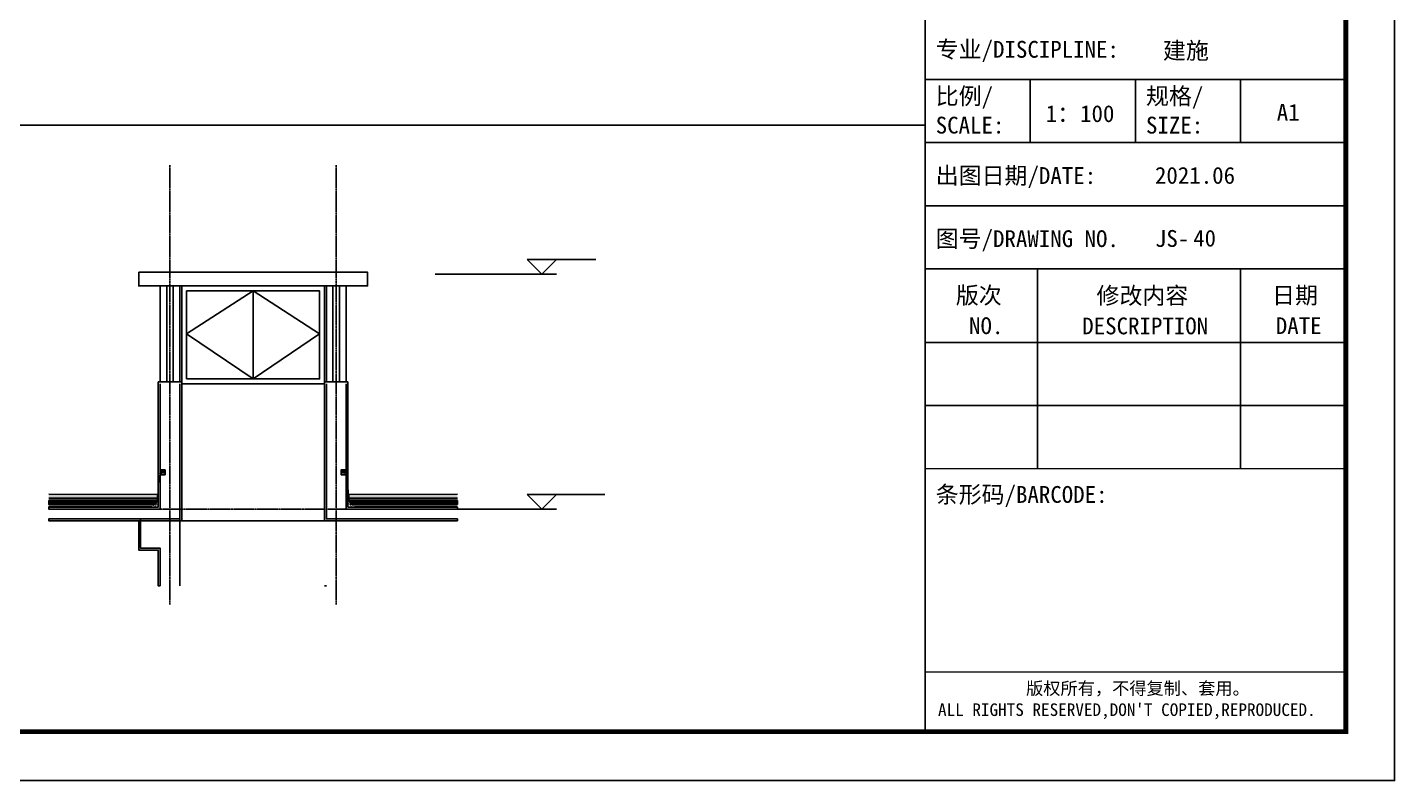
# Model space of a CAD drawing. Extents: x -737978 to 768813, y -372247 to 1140308.
# Drawn here: x -601390 to -587408, y -338663 to -330964 of the extents above; entities that cross this region are included whole.
import ezdxf
from ezdxf.enums import TextEntityAlignment as Align

# ---------------------------------------------------------------- set-up
doc = ezdxf.new("R2010")
doc.units = 0
doc.header["$LTSCALE"] = 10
doc.header["$MEASUREMENT"] = 0
doc.linetypes.add('DOTE', pattern=[2.42, 2, -0.2, 0.02, -0.2])
doc.layers.get('0').update_dxf_attribs({"linetype": 'CONTINUOUS'})
for name, color, linetype in [('0-SECT-剖面看线', 253, 'CONTINUOUS'), ('DIM_ELEV', 3, 'CONTINUOUS'), ('DOTE', 1, 'DOTE'), ('J-COLU-梁柱', 30, 'CONTINUOUS'), ('PUB_TITLE', 4, 'CONTINUOUS'), ('WINDOW', 4, 'CONTINUOUS'), ('分格缝', 8, 'CONTINUOUS'), ('填充', 8, 'CONTINUOUS')]:
    doc.layers.add(name, color=color, linetype=linetype)
doc.layers.add('0-面积', color=2, linetype='CONTINUOUS', plot=False)
doc.styles.add('-宋体', font='', dxfattribs={"width": 0.8})
doc.styles.get('-宋体').set_extended_font_data('SimSun')

# ---------------------------------------------------------------- blocks, each defined once
blk = doc.blocks.new('TQ1')
at = {"layer": 'PUB_TITLE'}
for p, q in [((-46855, -409155), (-49855, -409155)), ((-48355, -409155), (-48355, -410055)), ((-46855, -409155), (-46855, -410055)), ((-46855, -409155), (-43855, -409155)), ((-45355, -409155), (-45355, -410055)), ((-49855, -410055), (-43855, -410055)), ((-49855, -410955), (-43855, -410955)), ((-48255, -411855), (-48255, -414705)), ((-45355, -411855), (-45355, -414705)), ((-49855, -412905), (-43855, -412905)), ((-49855, -413805), (-43855, -413805))]:
    blk.add_line(p, q, dxfattribs=at)
at = {"layer": 'PUB_TITLE', "const_width": 20}
for points in [[(-49855, -378414), (-49855, -418455)], [(-49855, -411855), (-43855, -411855)], [(-49855, -414705), (-43855, -414705)], [(-49855, -417605), (-43855, -417605)]]:
    blk.add_lwpolyline(points, dxfattribs=at)
at = {"layer": 'PUB_TITLE', "style": '-宋体'}
for s, height, p in [('专业/DISCIPLINE:', 240, (-49705, -408845)), ('建施', 240, (-46463, -408863)), ('比例/', 240, (-49705, -409511)), ('规格/', 240, (-46705, -409511)), ('1：100', 240, (-48136, -409762)), ('A1', 240, (-44839, -409743)), ('SCALE:', 240, (-49705, -409926)), ('SIZE:', 240, (-46705, -409926)), ('出图日期/DATE:', 240, (-49705, -410645)), ('2021.06', 240, (-46577, -410642)), ('图号/DRAWING NO.', 240, (-49705, -411545)), ('JS-', 240, (-46577, -411542)), ('条形码/BARCODE:', 240, (-49705, -415192)), ('版权所有，不得复制、套用。', 180, (-48416, -417927)), ("ALL RIGHTS RESERVED,DON'T COPIED,REPRODUCED.", 180, (-49672, -418231))]:
    blk.add_text(s, height=height, dxfattribs=at).set_placement(p)
for s, p in [('版次', (-49090, -412352)), ('修改内容', (-46756, -412356)), ('日期', (-44579, -412352)), ('NO.', (-48984, -412786)), ('DESCRIPTION', (-46716, -412789)), ('DATE', (-44526, -412786))]:
    blk.add_text(s, height=240, dxfattribs=at).set_placement(p, align=Align.CENTER)
blk = doc.blocks.new('$WINLIB2D$00000001')
at = {"color": 0}
for points in [[(-0.5, 0.5), (-0.5, -0.5)], [(-0.5, 0.5), (0.5, 0.5)], [(0.5, -0.5), (0.5, 0.5)], [(0.5, 0.167), (-0.5, 0.167)], [(0.5, -0.167), (-0.5, -0.167)], [(-0.5, -0.5), (0.5, -0.5)]]:
    blk.add_lwpolyline(points, dxfattribs=at)

msp = doc.modelspace()

# ---------------------------------------------------------------- hatches: boundary and pattern name
for points in [[(-600018.4, -335487.2), (-599981.2, -335487.2), (-599981.2, -335516.9), (-600018.4, -335516.9)], [(-598144.1, -335487.2), (-598181.2, -335487.2), (-598181.2, -335516.9), (-598144.1, -335516.9)]]:
    msp.add_hatch(color=256).paths.add_polyline_path(points)
at = {"layer": '填充'}
h = msp.add_hatch(dxfattribs=at)
h.set_pattern_fill('混凝土', color=256, scale=5, style=0)
h.set_pattern_definition([(50, (-794072.79, -293978.715), (35.863009, -3.1376067), [3.75, -41.25]), (355, (-794072.79, -293978.715), (-6.937567, 37.609607), [3, -33]), (100.4514, (-794069.8, -293978.976), (28.925469, 34.471977), [3.1870095, -35.0571056]), (46.1842, (-794072.79, -293968.715), (53.362052, -8.275951), [5.625, -61.875]), (96.6356, (-794068.34, -293969.404), (46.733135, 48.705894), [4.780514, -52.58565]), (351.1842, (-794072.79, -293968.715), (46.733097, 48.70593), [4.5, -49.5]), (21, (-794067.79, -293971.215), (29.8453526, -20.1309445), [3.75, -41.25]), (326, (-794067.79, -293971.215), (12.1657666, 36.257502), [3, -33]), (71.4514, (-794065.302, -293972.892), (42.0111314, 16.126525), [3.1870095, -35.0571056]), (37.5, (-794072.789, -293978.715), (0.6079928, 16.6446927), [0, -32.6, 0, -33.5, 0, -33.125]), (7.5, (-794072.789, -293978.715), (13.1534769, 19.7205856), [0, -19.1, 0, -31.85, 0, -12.625]), (327.5, (-794083.939, -293978.715), (26.6911218, -1.1277436), [0, -12.5, 0, -39, 0, -51.75]), (317.5, (-794088.94, -293978.715), (29.1593085, 5.005249), [0, -16.25, 0, -25.9, 0, -36.75])])
h.paths.add_polyline_path([(-600429.9, -335737.3), (-600060.3, -335737.3), (-600062.1, -335777.3), (-600429.9, -335777.3)])
h.paths.add_polyline_path([(-601170.4, -335741), (-600429.9, -335737.3), (-600429.9, -335777.3), (-601170.4, -335777.3)])
h = msp.add_hatch(dxfattribs=at)
h.set_pattern_fill('砂灰土', color=256, scale=5, style=0)
h.set_pattern_definition([(37.5, (-293122.773, -278237.254), (-0.6299336, 19.2682377), [0, -15.2, 0, -17, 0, -16.25]), (7.5, (-293122.773, -278237.254), (17.697767, 28.2214607), [0, -8.2, 0, -13.7, 0, -5.25]), (327.5, (-293135.073, -278237.254), (31.1414186, 0.0565905), [0, -5, 0, -18, 0, -23.5]), (317.5, (-293135.073, -278237.254), (30.061266, 8.7767556), [0, -2.5, 0, -11.8, 0, -13.5])])
h.paths.add_polyline_path([(-600062.1, -335777.3), (-601170.4, -335777.3), (-601170.4, -335800.3), (-600063.1, -335797.3)])
h = msp.add_hatch(dxfattribs=at)
h.set_pattern_fill('ANSI37', color=256, scale=8, style=0)
h.set_pattern_definition([(45, (-762882.13, -271658.395), (-8.9802561, 8.9802561), []), (135, (-762882.13, -271658.395), (-8.9802561, -8.9802561), [])])
h.paths.add_polyline_path([(-601170.4, -335800.3), (-600062, -335800.3), (-600079.4, -335840.3), (-601170.4, -335840.3)])
h = msp.add_hatch(dxfattribs=at)
h.set_pattern_fill('混凝土', color=256, scale=5, style=0)
h.set_pattern_definition([(130, (-404089.693, -293978.715), (-35.863009, -3.1376067), [3.75, -41.25]), (185, (-404089.693, -293978.715), (6.937567, 37.609607), [3, -33]), (79.5486, (-404092.682, -293978.976), (-28.925469, 34.471977), [3.1870095, -35.0571056]), (133.8158, (-404089.693, -293968.715), (-53.362052, -8.275951), [5.625, -61.875]), (83.3644, (-404094.14, -293969.404), (-46.733135, 48.705894), [4.780514, -52.58565]), (188.8158, (-404089.693, -293968.715), (-46.733097, 48.70593), [4.5, -49.5]), (159, (-404094.693, -293971.215), (-29.8453526, -20.1309445), [3.75, -41.25]), (214, (-404094.693, -293971.215), (-12.1657666, 36.257502), [3, -33]), (108.5486, (-404097.18, -293972.892), (-42.0111314, 16.126525), [3.1870095, -35.0571056]), (142.5, (-404089.693, -293978.715), (-0.6079928, 16.6446927), [0, -32.6, 0, -33.5, 0, -33.125]), (172.5, (-404089.693, -293978.715), (-13.1534769, 19.7205856), [0, -19.1, 0, -31.85, 0, -12.625]), (212.5, (-404078.543, -293978.715), (-26.6911218, -1.1277436), [0, -12.5, 0, -39, 0, -51.75]), (222.5, (-404073.543, -293978.715), (-29.1593085, 5.005249), [0, -16.25, 0, -25.9, 0, -36.75])])
h.paths.add_polyline_path([(-597732.6, -335737.3), (-598102.2, -335737.3), (-598100.4, -335777.3), (-597732.6, -335777.3)])
h.paths.add_polyline_path([(-596992.1, -335741), (-597732.6, -335737.3), (-597732.6, -335777.3), (-596992, -335777.3)])
h = msp.add_hatch(dxfattribs=at)
h.set_pattern_fill('ANSI37', color=256, scale=8, style=0)
h.set_pattern_definition([(135, (-435280.353, -271658.395), (8.9802561, 8.9802561), []), (45, (-435280.353, -271658.395), (8.9802561, -8.9802561), [])])
h.paths.add_polyline_path([(-596992, -335800.3), (-598100.5, -335800.3), (-598083.1, -335840.3), (-596992, -335840.3)])
h = msp.add_hatch(dxfattribs=at)
h.set_pattern_fill('砂灰土', color=256, scale=5, style=0)
h.set_pattern_definition([(142.5, (-905039.709, -278237.254), (0.6299336, 19.2682377), [0, -15.2, 0, -17, 0, -16.25]), (172.5, (-905039.71, -278237.254), (-17.697767, 28.2214607), [0, -8.2, 0, -13.7, 0, -5.25]), (212.5, (-905027.41, -278237.254), (-31.1414186, 0.0565905), [0, -5, 0, -18, 0, -23.5]), (222.5, (-905027.41, -278237.254), (-30.061266, 8.7767556), [0, -2.5, 0, -11.8, 0, -13.5])])
h.paths.add_polyline_path([(-598100.4, -335777.3), (-596992, -335777.3), (-596992, -335800.3), (-598099.4, -335797.3)])

# ---------------------------------------------------------------- linework, layer by layer
at = {"const_width": 5}
for points in [[(-599981.2, -335487.2, -0.0693473), (-600017.7, -335516.2, 0.2259122), (-600049.9, -335534.7), (-600063.2, -335800.4, -0.4132079), (-600118.2, -335855.2), (-601170.4, -335855.2)], [(-599981.2, -335499.7, -0.1398596), (-600009.3, -335524.2, 0.2259122), (-600041.5, -335542.7), (-600051.2, -335800.2, -0.4142136), (-600118.2, -335867.2), (-601170.4, -335867.2)], [(-598181.2, -335487.2, 0.0693473), (-598144.8, -335516.2, -0.2259122), (-598112.6, -335534.7), (-598099.2, -335800.4, 0.4132079), (-598044.2, -335855.2), (-596992, -335855.2)], [(-598181.2, -335499.7, 0.1398596), (-598153.1, -335524.2, -0.2259122), (-598121, -335542.7), (-598111.2, -335800.2, 0.4142136), (-598044.2, -335867.2), (-596992, -335867.2)]]:
    msp.add_lwpolyline(points, format="xyb", dxfattribs=at)
for points in [[(-600018.4, -335487.2), (-599981.2, -335487.2), (-599981.2, -335516.9), (-600018.4, -335516.9)], [(-598144.1, -335487.2), (-598181.2, -335487.2), (-598181.2, -335516.9), (-598144.1, -335516.9)]]:
    msp.add_lwpolyline(points, close=True)
for points in [[(-601170.4, -335734.5), (-600060.3, -335737.3)], [(-601170.4, -335777.3), (-600060.3, -335777.3)], [(-601170.4, -335777.3), (-600060.3, -335777.3)], [(-601170.4, -335797.3), (-600060.3, -335797.3)], [(-601170.4, -335797.3), (-600060.3, -335797.3)], [(-601170.4, -335800.3), (-600060.3, -335800.3)], [(-601170.4, -335800.3), (-600060.3, -335800.3)], [(-601170.4, -335840.3), (-600079.4, -335840.3)], [(-601170.4, -335840.3), (-600079.4, -335840.3)], [(-601170.4, -335841.4), (-600081.8, -335841.4)], [(-601170.4, -335841.4), (-600081.8, -335841.4)], [(-600060.3, -335800.3), (-600060.3, -335737.3)], [(-596992, -335734.5), (-598102.2, -335737.3)], [(-598102.2, -335800.3), (-598102.2, -335737.3)], [(-596992, -335777.3), (-598102.2, -335777.3)], [(-596992, -335777.3), (-598102.2, -335777.3)], [(-596992, -335797.3), (-598102.2, -335797.3)], [(-596992, -335797.3), (-598102.2, -335797.3)], [(-596992, -335800.3), (-598102.2, -335800.3)], [(-596992, -335800.3), (-598102.2, -335800.3)], [(-596992, -335840.3), (-598083.1, -335840.3)], [(-596992, -335840.3), (-598083.1, -335840.3)], [(-596992, -335841.4), (-598080.7, -335841.4)], [(-596992, -335841.4), (-598080.7, -335841.4)]]:
    msp.add_lwpolyline(points)
at = {"layer": '0-SECT-剖面看线'}
for points in [[(-600031.2, -334587.2), (-600031.2, -333607.2)], [(-599831.2, -334587.2), (-599831.2, -333607.2)], [(-598131.2, -334587.2), (-598131.2, -333607.2)]]:
    msp.add_lwpolyline(points, dxfattribs=at)
at = {"layer": '0-面积'}
msp.add_lwpolyline([(-599831.2, -336673), (-599831.2, -335987.2)], dxfattribs=at)
at = {"layer": 'DIM_ELEV'}
for p, q in [((-596129.4, -333487.2), (-596279.4, -333337.2)), ((-596279.4, -333337.2), (-595574.8, -333337.2)), ((-596129.4, -333487.2), (-595979.4, -333337.2)), ((-597220.4, -333487.2), (-595979.4, -333487.2)), ((-596129.4, -335887.2), (-596279.4, -335737.2)), ((-596279.4, -335737.2), (-595485.8, -335737.2)), ((-596129.4, -335887.2), (-595979.4, -335737.2)), ((-597220.4, -335887.2), (-595979.4, -335887.2))]:
    msp.add_line(p, q, dxfattribs=at)
at = {"layer": 'DOTE'}
for points in [[(-599931.2, -332370.9), (-599931.2, -336861.3)], [(-598231.2, -332370.9), (-598231.2, -336861.3)], [(-601170.4, -335887.2), (-597029.4, -335887.2)]]:
    msp.add_lwpolyline(points, dxfattribs=at)
at = {"layer": 'J-COLU-梁柱'}
for points in [[(-600031.2, -335537.2), (-599981.2, -335537.2), (-599981.2, -335487.2), (-600031.2, -335487.2)], [(-598131.2, -335537.2), (-598181.2, -335537.2), (-598181.2, -335487.2), (-598131.2, -335487.2)]]:
    msp.add_lwpolyline(points, dxfattribs=at)
at = {"layer": 'PUB_TITLE'}
msp.add_lwpolyline([(-629457.6, -338662.7), (-587407.6, -338662.7), (-587407.6, -308962.7), (-629457.6, -308962.7)], close=True, dxfattribs=at)
at = {"layer": 'PUB_TITLE', "const_width": 50}
msp.add_lwpolyline([(-628207.6, -338162.7), (-587907.6, -338162.7), (-587907.6, -309462.7), (-628207.6, -309462.7)], close=True, dxfattribs=at)
at = {"layer": '分格缝'}
for points in [[(-628207.6, -331964.8), (-592208.1, -331964.8)], [(-598331.2, -334607.2), (-598331.2, -335987.2), (-596992, -335987.2), (-596992, -336007.2), (-598111.2, -336007.2), (-598111.2, -336007.2), (-598351.2, -336007.2), (-598351.2, -333607.2), (-599811.2, -333607.2), (-599811.2, -336007.2), (-601170.4, -336007.2), (-601170.4, -335987.2), (-599831.2, -335987.2), (-599831.2, -334607.2)], [(-599081.2, -333657.2), (-599761.2, -334097.2), (-599081.2, -334557.2), (-598401.2, -334097.2), (-599081.2, -333657.2)], [(-599081.2, -333657.2), (-599081.2, -334557.2)], [(-600031.2, -334607.2), (-600031.2, -335887.2), (-601170.4, -335887.2), (-601170.4, -335867.2), (-600051.2, -335867.2), (-600051.2, -334587.2)], [(-600051.2, -334587.2), (-599811.2, -334587.2)], [(-598111.2, -334587.2), (-598351.2, -334587.2)], [(-598111.2, -334587.2), (-598111.2, -335867.2), (-596996, -335867.2), (-596992, -335867.2), (-596992, -335887.2), (-596996, -335887.2), (-598131.2, -335887.2), (-598131.2, -334607.2)], [(-600031.2, -336673), (-600051.2, -336673), (-600051.2, -336307.2), (-600251.2, -336307.2), (-600251.2, -336007.2), (-601170.4, -336007.2), (-601170.4, -335987.2), (-600231.2, -335987.2), (-600231.2, -336287.2), (-600031.2, -336287.2), (-600031.2, -336673)], [(-598351.2, -336007.2), (-599811.2, -336007.2)], [(-598331.2, -336673), (-598351.2, -336673)]]:
    msp.add_lwpolyline(points, dxfattribs=at)
for points in [[(-600251.2, -333467.2), (-597911.2, -333467.2), (-597911.2, -333607.2), (-600251.2, -333607.2)], [(-599811.2, -334607.2), (-598351.2, -334607.2), (-598351.2, -333607.2), (-599811.2, -333607.2)], [(-599761.2, -334557.2), (-598401.2, -334557.2), (-598401.2, -333657.2), (-599761.2, -333657.2)], [(-601170.4, -335800.3), (-600062, -335800.3), (-600079.4, -335840.3), (-601170.4, -335840.3)], [(-596992, -335800.3), (-598100.5, -335800.3), (-598083.1, -335840.3), (-596992, -335840.3)]]:
    msp.add_lwpolyline(points, close=True, dxfattribs=at)

# ---------------------------------------------------------------- block references
at = {"xscale": 0.716753740501642, "yscale": 0.716753740501642, "zscale": 0.716753740501642}
msp.add_blockref('TQ1', (-556474.6, -38233.4), dxfattribs=at)
at = {"layer": 'WINDOW', "xscale": -979.9999999996508, "yscale": 200, "zscale": -979.9999999996508, "rotation": 270}
for p in [(-599931.2, -334097.2), (-598231.2, -334097.2)]:
    msp.add_blockref('$WINLIB2D$00000001', p, dxfattribs=at)

# ---------------------------------------------------------------- texts
at = {"layer": 'PUB_TITLE', "style": '-宋体'}
msp.add_text('40', height=169.71, dxfattribs=at).set_placement((-589466, -333203.7))

doc.saveas('drawing.dxf')
